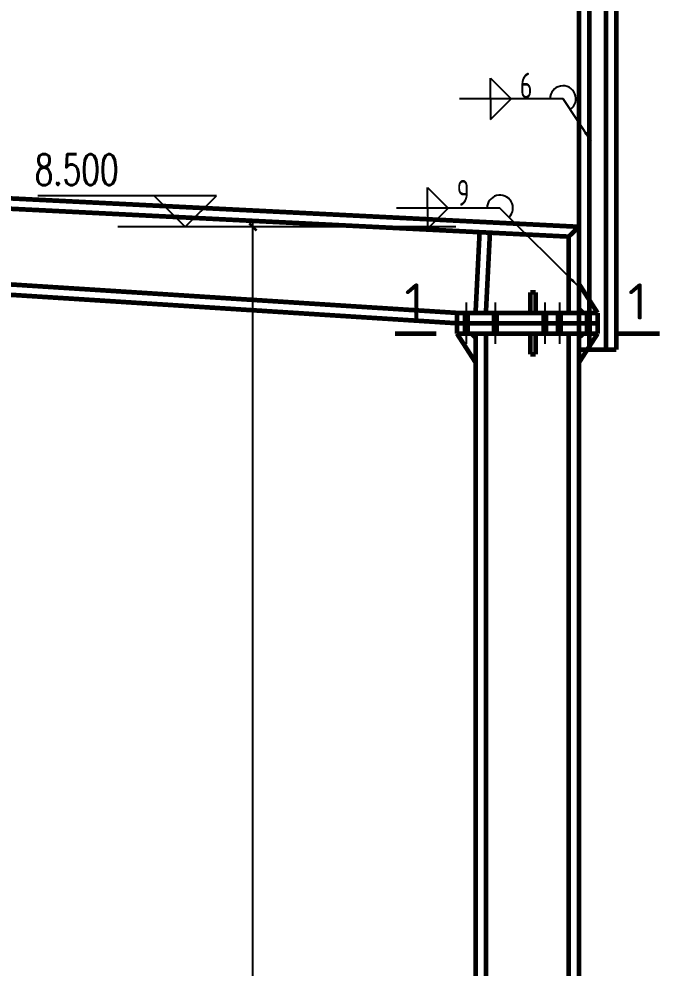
# Model space of a CAD drawing. Extents: x 14207793 to 14719554, y -1675802 to -1228715.
# Drawn here: x 14598633 to 14604850, y -1334602 to -1325418 of the extents above; entities that cross this region are included whole.
import ezdxf
from ezdxf.enums import TextEntityAlignment as Align

# ---------------------------------------------------------------- set-up
doc = ezdxf.new("R2010")
doc.units = 0
doc.header["$LTSCALE"] = 500
doc.header["$MEASUREMENT"] = 0
doc.linetypes.add('DOTE', pattern=[2.42, 2, -0.2, 0.02, -0.2])
doc.layers.get('0').update_dxf_attribs({"linetype": 'CONTINUOUS'})
doc.layers.get('DEFPOINTS').update_dxf_attribs({"color": 140, "linetype": 'CONTINUOUS'})
for name, color, linetype in [('10', 1, 'CONTINUOUS'), ('114', 2, 'CONTINUOUS'), ('14', 2, 'CONTINUOUS'), ('AXIS', 3, 'CONTINUOUS'), ('DIM_ELEV', 3, 'CONTINUOUS'), ('DOTE', 8, 'DOTE'), ('PUB_TEXT', 6, 'CONTINUOUS'), ('柱子', 3, 'CONTINUOUS'), ('焊缝标注', 253, 'CONTINUOUS')]:
    doc.layers.add(name, color=color, linetype=linetype)
doc.styles.add('_TCH_DIM', font='SIMPLEX', dxfattribs={"bigfont": 'GBCBIG'})
doc.styles.add('DIM_FONT', font='SIMPLEX.shx', dxfattribs={"width": 0.6})
doc.styles.get("Standard").update_dxf_attribs({"font": 'SYSZ.shx', "width": 0.75, "bigfont": 'SYFS.shx'})
doc.dimstyles.new('DIMN$0', dxfattribs={"dimtxt": 250, "dimasz": 0.8, "dimexe": 250, "dimexo": 300, "dimgap": 150, "dimtad": 1, "dimdec": 0, "dimzin": 0, "dimdsep": 46, "dimtxsty": 'DIM_FONT', "dimblk": '_DIMX', "dimcen": 0.09, "dimclrt": 7, "dimadec": 0, "dimazin": 0, "dimtfac": 1, "dimtdec": 0, "dimtix": 1, "dimtmove": 2, "dimatfit": 3, "dimldrblk": '_DIMX', "dimfxl": 0, "dimtolj": 1, "dimtzin": 0, "dimarcsym": 0})

# ---------------------------------------------------------------- blocks, each defined once
blk = doc.blocks.new('_DIMX')
blk.add_line((-150, 0), (150, 0))
at = {"const_width": 50}
blk.add_lwpolyline([(-70, -70), (70, 70)], dxfattribs=at)
blk = doc.blocks.new('*D1191')
at = {"layer": 'AXIS', "color": 3, "lineweight": -2}
for p, q in [((14602856.1, -1327430.2), (14600795.2, -1327430.2)), ((14600895.2, -1344429.7), (14600895.2, -1327430.7)), ((14603507.5, -1344430.2), (14600795.2, -1344430.2))]:
    blk.add_line(p, q, dxfattribs=at)
at = {"layer": 'DEFPOINTS', "color": 0}
for p in [(14600895.2, -1327430.2), (14603156.1, -1327430.2), (14603807.5, -1344430.2)]:
    blk.add_point(p, dxfattribs=at)
at = {"layer": 'AXIS', "color": 3, "lineweight": -2, "xscale": 0.5, "yscale": 0.5, "zscale": 0.5}
for p, rotation in [((14600895.2, -1327430.2), 90), ((14600895.2, -1344430.2), 270)]:
    blk.add_blockref('_DIMX', p, dxfattribs=dict(at, rotation=rotation))
at = {"layer": 'AXIS', "color": 7, "insert": (14600595.2, -1335930.2), "char_height": 300, "attachment_point": 5, "rotation": 90, "style": 'DIM_FONT'}
blk.add_mtext('\\A1;8500', dxfattribs=at)

msp = doc.modelspace()

# ---------------------------------------------------------------- linework, layer by layer
at = {"layer": '10', "const_width": 45}
for points in [[(14602267.5, -1328462.54), (14602667.5, -1328462.54)], [(14604827.5, -1328462.54), (14604427.5, -1328462.54)]]:
    msp.add_lwpolyline(points, dxfattribs=at)
at = {"layer": '114'}
for p, q in [((14602957.5, -1328162.54), (14602957.5, -1328562.54)), ((14603237.5, -1328162.54), (14603237.5, -1328562.54)), ((14603717.5, -1328162.54), (14603717.5, -1328562.54)), ((14603857.5, -1328162.54), (14603857.5, -1328562.54)), ((14604137.5, -1328162.54), (14604137.5, -1328562.54))]:
    msp.add_line(p, q, dxfattribs=at)
at = {"layer": '114', "color": 1, "const_width": 70}
for points in [[(14602957.5, -1328262.54), (14602957.5, -1328462.54)], [(14603237.5, -1328262.54), (14603237.5, -1328462.54)], [(14603717.5, -1328262.54), (14603717.5, -1328462.54)], [(14603857.5, -1328262.54), (14603857.5, -1328462.54)], [(14604137.5, -1328262.54), (14604137.5, -1328462.54)]]:
    msp.add_lwpolyline(points, dxfattribs=at)
at = {"layer": '14', "const_width": 45}
for points in [[(14603086.56, -1327481.27), (14603047.5, -1328262.54)], [(14603186.31, -1327486.26), (14603086.56, -1327481.27)], [(14603147.5, -1328262.54), (14603186.31, -1327486.26)], [(14603947.5, -1327524.32), (14604047.5, -1327429.2)], [(14604047.5, -1327429.2), (14604047.5, -1328262.54)], [(14603947.5, -1328262.54), (14603947.5, -1327524.32)], [(14603577.5, -1328062.54), (14603577.5, -1328262.54)], [(14603627.5, -1328062.54), (14603577.5, -1328062.54)], [(14603627.5, -1328262.54), (14603627.5, -1328062.54)], [(14604047.5, -1327982.54), (14604227.5, -1328262.54)], [(14604047.5, -1328222.54), (14604047.5, -1327982.54)], [(14604087.5, -1328262.54), (14604047.5, -1328222.54)], [(14602867.5, -1328362.54), (14602867.5, -1328262.54)], [(14602867.5, -1328262.54), (14604227.5, -1328262.54)], [(14603047.5, -1328262.54), (14603147.5, -1328262.54)], [(14603577.5, -1328262.54), (14603627.5, -1328262.54)], [(14604047.5, -1328262.54), (14603947.5, -1328262.54)], [(14604227.5, -1328262.54), (14604087.5, -1328262.54)], [(14604227.5, -1328262.54), (14604227.5, -1328362.54)], [(14604227.5, -1328362.54), (14602867.5, -1328362.54)], [(14602867.5, -1328462.54), (14602867.5, -1328362.54)], [(14602867.5, -1328362.54), (14604227.5, -1328362.54)], [(14604227.5, -1328362.54), (14604227.5, -1328462.54)], [(14602867.5, -1328462.54), (14603007.5, -1328462.54)], [(14603047.5, -1328742.53), (14602867.5, -1328462.54)], [(14604227.5, -1328462.54), (14602867.5, -1328462.54)], [(14603007.5, -1328462.54), (14603047.5, -1328502.54)], [(14603047.5, -1328502.54), (14603047.5, -1328742.53)], [(14603577.5, -1328462.54), (14603627.5, -1328462.54)], [(14603577.5, -1328662.54), (14603577.5, -1328462.54)], [(14603627.5, -1328462.54), (14603627.5, -1328662.54)], [(14604047.5, -1328502.54), (14604087.5, -1328462.54)], [(14604227.5, -1328462.54), (14604047.5, -1328742.53)], [(14604047.5, -1328742.53), (14604047.5, -1328502.54)], [(14604087.5, -1328462.54), (14604227.5, -1328462.54)], [(14603627.5, -1328662.54), (14603577.5, -1328662.54)]]:
    msp.add_lwpolyline(points, dxfattribs=at)
at = {"layer": 'DIM_ELEV'}
for p, q in [((14600541.19, -1327130.2), (14598815.19, -1327130.2)), ((14600241.19, -1327430.2), (14599941.19, -1327130.2)), ((14600241.19, -1327430.2), (14600541.19, -1327130.2)), ((14600895.22, -1327430.2), (14599587.17, -1327430.2))]:
    msp.add_line(p, q, dxfattribs=at)
at = {"layer": 'DOTE'}
msp.add_line((14604047.5, -1324729.16), (14604047.5, -1345829.14), dxfattribs=at)
at = {"layer": '柱子', "const_width": 45}
for points in [[(14604047.5, -1328618.54), (14604047.5, -1325029.2)], [(14604147.5, -1328618.54), (14604147.5, -1325029.2)], [(14604307.5, -1328618.54), (14604307.5, -1325029.2)], [(14604407.5, -1328618.54), (14604407.5, -1325029.2)], [(14589047.5, -1326679.2), (14604047.5, -1327429.2)], [(14589042.5, -1326779.08), (14603947.5, -1327524.32)], [(14589012.54, -1327378.31), (14602867.5, -1328262.54)], [(14589007.55, -1327478.2), (14602867.5, -1328362.74)], [(14603147.5, -1328462.54), (14603047.5, -1328462.54)], [(14603047.5, -1344329.2), (14603047.5, -1328462.54)], [(14603147.5, -1344329.2), (14603147.5, -1328462.54)], [(14604047.5, -1328462.54), (14603947.5, -1328462.54)], [(14603947.5, -1344329.2), (14603947.5, -1328462.54)], [(14604047.5, -1344329.2), (14604047.5, -1328462.54)], [(14604047.5, -1328618.54), (14604407.5, -1328618.54)]]:
    msp.add_lwpolyline(points, dxfattribs=at)
at = {"layer": '焊缝标注'}
for p, q in [((14603193.02, -1326189.61), (14603193.02, -1325989.61)), ((14603193.02, -1325989.61), (14603393.02, -1326189.61)), ((14603893.02, -1326189.61), (14602893.02, -1326189.61)), ((14603193.02, -1326189.61), (14603193.02, -1326389.61)), ((14603193.02, -1326389.61), (14603393.02, -1326189.61)), ((14604165.78, -1326600.2), (14603893.02, -1326189.61)), ((14602583.52, -1327248), (14602583.52, -1327048)), ((14602583.52, -1327048), (14602783.52, -1327248)), ((14603283.52, -1327248), (14602283.52, -1327248)), ((14602583.52, -1327248), (14602583.52, -1327448)), ((14602583.52, -1327448), (14602783.52, -1327248)), ((14604047.5, -1328011.37), (14603283.52, -1327248))]:
    msp.add_line(p, q, dxfattribs=at)
for centre, start in [((14603893.02, -1326189.61), 303.595879), ((14603283.52, -1327248), 315.022836)]:
    msp.add_arc(centre, 125, start, 180, dxfattribs=at)
for points in [[(14604165.78, -1326600.2), (14604122.08, -1326509.01), (14604097.25, -1326525.84)], [(14604047.5, -1328011.37), (14603987.43, -1327930.03), (14603966.21, -1327951.23)]]:
    msp.add_solid(points, dxfattribs=at)

# ---------------------------------------------------------------- texts
at = {"layer": '10', "width": 2.268018}
for p, p2 in [((14602359.5, -1328327.04), (14602548.5, -1328327.04)), ((14604519.5, -1328327.04), (14604708.5, -1328327.04))]:
    msp.add_text('1', height=350, dxfattribs=at).set_placement(p, p2, align=Align.FIT)
at = {"layer": 'PUB_TEXT', "style": '_TCH_DIM', "width": 0.705882}
msp.add_text('8.500', height=297.5, dxfattribs=at).set_placement((14598785.19, -1327025.2))
at = {"layer": '焊缝标注', "width": 0.791523}
for s, p, p2 in [('6', (14603475.53, -1326187.11), (14603598.03, -1326187.11)), ('9', (14602866.02, -1327225.49), (14602988.52, -1327225.49))]:
    msp.add_text(s, height=250, dxfattribs=at).set_placement(p, p2, align=Align.FIT)

# ---------------------------------------------------------------- dimensions: what is measured, and where the dimension line sits
at = {"layer": 'AXIS'}
dim = msp.add_linear_dim(base=(14600895.22, -1327430.2), p1=(14603807.5, -1344430.2), p2=(14603156.1, -1327430.2), angle=90, text='8500', dimstyle='DIMN$0', override={"dimtxt": 300, "dimasz": 0.5, "dimexe": 100, "dimdle": 0.6, "dimclrd": 3, "dimclre": 3, "dimtfac": 3.036}, dxfattribs=at)
dim.commit()
dim.dimension.update_dxf_attribs({"geometry": '*D1191', "text_midpoint": (14600595.22, -1335930.2)})

doc.saveas('drawing.dxf')
